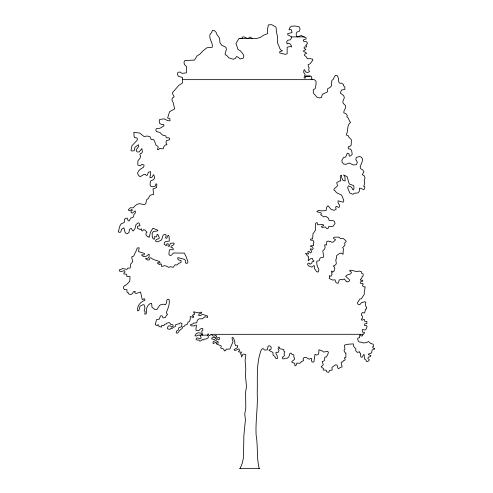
<?xml version="1.0" encoding="UTF-8"?>
<svg xmlns="http://www.w3.org/2000/svg" width="493" height="493" viewBox="0 0 493 493"><rect width="100%" height="100%" fill="white"/><g stroke="black" fill="none" stroke-linecap="round" stroke-linejoin="round"><path stroke-width="0.74" d="M310.029 76.113L305.672 76.113L305.124 78.295L304.039 77.746L305.124 74.48L303.762 72.576L303.762 70.394L304.582 69.581L305.395 71.756L307.305 72.576L309.481 71.756L308.667 69.852L309.21 67.67L308.39 66.857L308.119 64.675L310.029 63.862L312.747 60.319L312.747 59.234L310.572 58.685L307.305 58.685L306.215 56.781L304.31 55.148L304.853 54.057L306.757 53.238L303.22 51.062L305.943 49.429L304.039 48.067L304.31 46.977L306.486 46.977L306.757 45.886L305.672 45.615L307.577 43.168L306.215 41.529L304.039 41.529L303.22 40.716L303.762 39.625L305.943 39.083L306.215 37.992L301.315 35.539L297.23 36.901L296.41 36.088L296.139 33.906L296.959 32.002L299.134 31.46L299.954 29.549L299.954 28.465L298.863 26.554L294.506 26.012L291.24 26.283L289.607 27.916L289.058 29.826L291.24 29.549L292.053 32.544L287.696 33.635L287.696 34.726L291.511 36.901L291.511 37.992L290.149 39.896L287.974 40.173L286.612 41.806L287.154 43.982L288.245 43.168L290.149 43.982L291.511 45.886L291.511 46.977L290.42 46.434L287.154 47.248L287.154 53.786L285.25 54.329L279.802 52.967L279.531 51.882L282.526 50.791L280.344 49.701L277.349 42.349L277.627 36.901L276.536 32.544L275.988 27.103L271.631 24.65L268.365 24.921L267.551 29.278L267.551 33.635L263.465 35.268L260.742 37.178L256.656 38.534L238.957 38.534L235.962 43.439L238.144 49.701L240.048 50.52L243.043 54.057L243.862 55.962L243.314 58.143L240.048 58.957L238.415 57.324L236.511 56.51L235.42 58.414L233.238 59.234L228.881 57.872L226.435 55.148L225.344 54.877L225.073 53.786L226.435 49.429L225.886 47.248L221.807 45.344L219.896 42.62L219.625 38.263L216.902 34.455L216.088 32.273L214.455 30.64L212.273 30.369L211.731 32.544L210.098 34.177C208.416 38.855 213.309 42.829 212.273 47.248L206.826 47.796L203.017 50.791L200.022 54.057L197.027 55.962L194.575 60.047L184.77 60.59L183.957 62.5L184.499 64.675L186.403 66.308L186.403 72.847L182.046 73.389L180.142 72.027L177.967 72.298L177.418 74.48L178.509 76.384L182.595 77.475L182.595 82.923L178.78 85.369L172.248 92.998L174.152 96.807L172.248 98.169L171.977 100.35L173.061 102.254L174.695 108.787L169.524 111.782L167.62 118.049L169.795 118.591L170.067 120.767L167.891 120.767L164.077 118.862L159.72 119.411L159.177 121.315L159.72 123.49L161.451 124.39L163.491 124.39L164.003 125.795L160.04 128.223L156.977 128.482L156.078 128.993L155.825 130.14L156.466 131.551L159.917 132.444L162.345 135.002L165.796 135.895L166.307 137.812L169.117 137.812L169.758 138.706L169.5 139.729L166.307 140.751L166.049 142.797L166.942 144.714L165.414 144.967L163.75 146.76L163.238 148.806L159.529 148.547L158.764 149.441L157.742 149.699L157.359 149.317L158.124 147.906L158 146.378L155.954 145.096L154.42 140.881L153.397 139.476L151.222 139.599L150.075 136.789L147.259 136.025L144.067 136.536L139.722 133.079L133.843 132.315L134.096 136.66L134.737 137.683L136.906 137.941L137.418 138.835L137.036 140.369L131.921 145.737L131.027 150.593L132.05 150.975L134.225 150.722L134.99 147.271L138.441 144.714L138.699 146.501L136.142 149.952L136.906 151.869L139.081 151.998L141.892 148.547L142.403 151.998L141.38 153.403L140.234 153.662L139.846 154.555L140.616 156.472L139.846 158.518L137.929 160.693L137.8 165.038L140.357 165.802L141.892 164.397L144.067 165.038L143.685 167.084L140.104 169.382L138.441 171.17L137.547 173.345L138.311 175.009L140.104 176.796L143.808 174.497L145.472 174.368L146.113 175.261L147.136 175.391L148.411 172.193L150.587 171.681L150.587 174.239L149.817 177.437L150.84 177.69L152.374 176.925L153.397 174.621L154.291 176.026L154.549 178.33L153.526 179.735L151.098 180.629L150.328 181.399L150.075 184.721L150.71 186.255L152.756 186.767L155.061 186.379L156.078 183.698L156.848 184.339L156.589 187.531L153.015 188.936L153.65 194.433L150.587 195.074L149.305 196.35L148.541 198.396L146.624 199.677L145.854 203.381L145.213 204.145L143.808 204.533L139.334 203.634C136.894 204.133 134.657 205.778 133.332 207.855L130.355 207.738L128.316 209.889L128.919 210.61L129.875 210.727L132.032 209.408L132.272 210.369L131.311 210.967L130.953 211.922L131.311 212.76L132.149 213.124L135.261 210.85L135.384 212.884L133.948 214.437L133.467 216.717L132.746 217.431L130.83 218.029L129.037 221.024L128.081 220.544L127.243 218.152L125.327 218.393L124.489 219.705L124.248 222.577L121.377 223.656L119.941 225.812L118.265 231.92L119.817 232.394L120.656 232.037L121.734 229.165L123.891 227.846L125.086 232.394L126.282 233.713L127.243 233.713L129.037 232.394L129.394 229.522L130.596 228.567L131.551 228.444L132.389 230.601L133.227 230.958L134.903 228.807L135.982 224.617L138.132 222.818L139.094 223.181L140.049 225.695L137.658 226.17L137.418 228.21L140.289 229.646L141.485 228.807L141.725 230.718L142.687 230.958L143.161 230.003L143.999 229.646L145.318 230.36L146.994 232.277L146.156 232.875L145.916 234.791L147.592 236.708L148.553 236.708L148.67 237.188L149.151 237.306L150.464 232.277L152.861 228.21L157.532 230.12L157.889 230.484L156.934 231.081L153.459 231.439L152.14 233.232L152.263 236.708L152.978 238.624L154.297 239.339L154.297 236.948L154.654 236.585L155.973 236.948L156.811 236.35L157.051 234.434L157.532 234.434L158.247 235.032L159.325 237.903L158.845 238.741L156.934 239.222L155.733 240.177L155.615 241.139L156.454 241.736L157.889 241.736L161.119 240.177C163.023 238.513 161.63 234.797 164.835 234.311L165.79 234.674L166.147 235.512L165.549 237.903L166.511 238.261L166.985 238.144L167.349 236.11L168.544 235.389L169.142 236.825L169.259 241.139L165.79 241.496L164.594 242.334L164.114 244.251L166.27 245.687L166.985 243.77L167.947 243.77L168.304 244.127L167.947 245.927L168.785 246.401L169.259 246.284L170.338 243.289L173.69 243.049L174.288 243.887L172.852 245.563L171.416 245.927L170.935 246.765L170.935 247.239L172.377 247.603L173.216 248.799L173.216 249.754L169.74 249.637L169.259 250.592L168.902 254.425L169.875 255.479L171.367 255.232L173.481 252.989L184.308 253.112C186.021 255.842 186.822 258.757 187.913 261.697L187.543 263.065L186.046 263.441L185.423 262.073L185.423 260.452L184.431 259.336L177.961 257.592L177.714 258.591L178.46 259.959L181.073 260.452L181.073 262.442L179.082 263.188L176.593 265.055L175.225 264.686L173.234 267.298L170.251 266.676L168.883 267.422L166.018 265.93L164.526 265.678L161.667 266.547L161.291 263.94L159.301 264.562L157.187 262.942L158.678 262.695L160.17 263.065L159.677 261.697C156.891 260.162 153.459 260.261 150.969 257.839L149.971 257.839L149.471 259.829L147.857 260.082L145.367 258.714L148.103 258.092L149.102 256.847L149.225 254.357L148.726 254.234L146.113 256.348C144.572 256.773 142.046 256.65 141.639 254.733L144.122 254.98L144.498 253.488L138.527 251.621L139.149 247.763L137.159 248.016C136.579 250.838 134.854 253.008 133.923 255.602L133.301 256.348L131.933 256.471L131.81 257.968L132.802 261.573L130.688 264.063L130.195 268.044L127.705 268.167L126.96 269.412L122.48 268.537L121.112 269.412L119.62 269.535L119.368 271.027L120.988 271.526L124.593 270.657L125.093 272.025L123.971 272.894L123.848 273.886L126.337 274.262L126.83 275.131L126.707 276.129L127.705 276.752L129.197 276.376L130.066 276.752L129.696 281.355L126.214 284.96L124.717 285.583L123.601 286.704L123.472 288.195L124.347 289.564L127.003 289.699L126.886 292.004L128.038 292.922L128.5 292.811L128.956 294.192L131.261 294.42L132.759 293.267L133.221 291.887L134.145 291.425L135.292 291.425L134.718 292.811L135.064 293.156L136.561 293.384L140.591 292.004L142.206 299.491L143.124 299.491L143.82 298.801L144.739 298.912L144.856 300.292C140.431 301.845 136.838 305.925 137.596 310.892L138.866 310.547L140.018 306.171L143.013 304.674L144.166 304.902L144.967 308.125L144.166 310.664L145.201 311.699L144.739 314.115L145.663 314.115L146.464 313.314C146.07 309.635 146.624 305.826 150.038 303.639L151.653 303.405L151.998 307.324L154.993 309.512L156.373 309.622L157.181 309.166L159.596 305.364L161.439 304.44L163.744 304.212L165.469 304.785L166.622 302.714L166.856 299.947L168.119 299.257L169.044 299.374C170.134 304.021 167.879 308.569 166.277 312.735L167.546 314.46L166.394 315.384L165.358 317.455L163.516 317.917L162.708 317.344L162.246 315.958L161.211 315.73L160.404 316.075L159.251 319.187L156.491 319.649L155.283 324.795L157.372 325.608L157.557 324.881L158.641 324.881L159.005 326.606L161.642 327.062L161.729 325.244L163.91 325.608L164.545 324.246L166.455 323.975L166.634 323.248L168.994 322.521L170.264 323.433L170.264 324.154L172.901 324.795L173.08 325.516L172.716 326.606L171.354 327.155L171.083 326.428L170.085 325.879L168.631 325.879L168.088 326.428L167.361 328.061L167.54 328.788L169.9 329.423L170.812 328.424L172.624 328.239L173.622 327.155L175.348 326.514L175.625 324.702L178.712 323.79L179.434 323.975L179.982 322.977L181.073 322.977L181.979 323.611L181.523 326.791L178.984 327.518L178.072 330.242L176.439 331.056L176.167 332.874L176.987 333.145L177.708 333.052L180.438 329.601L181.979 328.695L182.977 326.606L184.068 326.428L184.974 325.152L187.334 324.339L187.969 322.249L189.608 321.43L190.421 318.071L190.058 317.073L190.514 316.531L192.966 317.437L193.601 317.165L193.694 316.438L192.51 315.982L192.874 315.982L193.145 314.534L194.236 314.62L194.507 313.986L194.507 312.895L193.78 312.808L193.601 311.81L198.685 312.895L201.501 312.081L201.773 312.808L201.224 313.258L199.049 313.899L198.685 315.619L200.503 315.619L201.951 314.62L203.406 314.62L207.67 316.075L207.67 317.437L205.039 316.709L202.407 318.798L199.499 318.798L198.137 319.347L197.231 320.616L196.689 322.792L193.78 323.069L192.695 323.975L190.606 324.61L190.514 325.337L191.327 325.879L194.507 325.879L194.963 325.244L196.504 325.152L195.961 328.788L196.054 330.242L196.689 330.692L199.227 330.421L200.14 329.151L201.588 328.424L202.315 328.332L202.771 328.88L202.863 330.328L201.68 331.148L202.586 335.049L201.588 334.685L201.045 333.237L198.137 332.689L196.14 333.872L194.963 335.776L196.504 336.047L197.779 335.141L207.67 335.141L208.311 336.411L208.219 337.865L206.222 338.956L204.04 339.227L203.677 339.862L202.95 340.047L202.407 339.498L200.226 341.138L199.141 340.774L199.049 340.047L196.781 339.954L196.14 339.498L196.14 338.771L197.231 337.865L199.862 338.592L201.224 338.05L200.047 335.141M240.171 468.35L242.273 463.137L243.505 457.516L243.856 435.744L245.434 419.592L244.731 413.972L245.785 408.352L245.613 392.2L246.488 386.58L245.415 375.284L245.816 369.282L245.113 359.97L245.816 355.669L245.514 354.467L243.511 354.066L242.809 354.368L241.607 357.068L241.311 354.769L240.411 353.863L241.41 352.668L241.41 351.866L240.707 352.267L238.409 351.762L239.506 350.461L239.006 348.859L235.907 350.264L234.304 350.264L234.101 349.562L237.404 347.657L237.706 345.661L235.802 345.759L234.705 343.559L234.902 342.056L233.405 337.853L232.302 337.452L232 338.149L233.004 341.68L229.824 349.124L226.195 349.124L225.739 350.486L224.377 350.942L223.927 349.666L222.744 348.489L221.289 348.397L220.654 347.855L221.289 346.493L221.018 345.858L216.119 343.769L216.482 343.134L218.294 343.042L217.844 341.316L213.21 343.584L212.939 342.222L214.03 341.224L216.205 340.41L216.846 339.048L217.567 338.956L219.021 339.862L219.57 338.05L219.021 337.502L216.119 338.05L214.393 339.591L211.756 338.864L211.941 337.773L215.57 337.409L216.661 336.503L215.934 335.326L213.937 336.232L212.304 335.69L211.67 334.328M182.866 79.65L314.386 79.65L316.019 81.29L316.019 84.556L315.2 88.641L313.295 89.726L313.295 92.998L317.104 97.349L319.285 97.897L321.461 97.626L322.28 94.354L327.451 91.908L327.728 88.641L329.903 87.551L331.536 85.918L331.807 80.47L333.447 79.108L334.26 76.933L335.622 75.293L337.526 75.842L338.617 79.108L338.617 81.29L339.437 83.194L341.612 83.194L343.516 84.556L343.516 85.646L344.878 87.279L344.878 89.455L341.612 89.997L340.25 92.998L343.794 95.716L344.336 97.897L342.974 100.892L342.974 103.068L345.427 105.52L345.698 107.702L344.065 110.697L343.794 112.872L345.969 113.692L347.331 115.596L346.789 116.687C349.032 117.944 348.699 120.896 350.597 122.406C346.376 125.247 348.625 130.904 346.24 134.657L347.06 135.47L348.15 135.47L348.422 136.561L351.417 139.827L351.145 145.275L349.506 146.637L348.422 146.637L348.15 147.727L348.422 148.818L350.597 149.089L351.688 150.994L352.23 154.26L350.597 155.893L349.506 156.17L348.964 155.079L349.235 153.989L347.331 153.169L345.698 156.984L343.516 157.526L341.883 160.25L342.16 162.431L343.794 164.064L345.969 164.335L349.235 162.973L353.05 164.878L355.225 164.878L356.316 164.607L357.407 162.431L355.773 159.436L356.316 157.526L359.582 156.441L361.492 157.255L362.577 159.165L362.306 161.34L360.13 166.788L360.673 168.692L362.577 169.783L363.939 171.687L362.306 174.682L364.21 175.773L365.03 177.948L364.21 180.13L364.758 183.396L363.668 186.391L364.758 186.662L364.758 187.753L363.939 189.657L359.582 188.024L359.311 191.29L357.949 192.929L354.683 193.201L352.778 194.285L349.784 192.929L347.602 187.753L348.422 185.849L350.597 186.662L352.23 188.295L352.507 189.386L353.592 189.934A6.76 6.76 0 0 0 353.592 185.578L349.235 183.938L347.06 176.586L343.516 174.953L344.878 176.586L345.155 180.943L342.974 180.401L341.612 177.406L341.612 175.231L340.521 175.502L340.25 176.586L340.799 180.943L339.708 180.943L336.713 182.583L337.526 185.849L333.989 189.115L333.989 190.206L335.08 190.748L336.442 192.652L341.612 195.105L343.794 200.281L343.245 202.185L338.075 200.824L338.075 202.999L339.437 204.909L339.437 207.085L338.346 207.356L336.442 206.271L335.622 207.085L336.164 209.266L333.989 210.351L330.994 209.266L327.999 205.723L326.637 207.356L326.095 210.628L321.738 210.899L318.466 210.351L316.833 211.713L320.918 212.803L321.461 213.894L320.647 214.708L323.642 216.889L325.818 216.347L328.541 218.251L329.09 220.426L332.356 220.426L334.26 221.246L335.08 223.421L333.169 226.145L330.994 226.694L328.813 226.416L327.999 228.598L326.908 228.598L325.275 226.965L322.009 227.507L321.461 226.416L323.642 225.603L323.1 224.512L317.652 224.783L317.104 222.608L316.019 222.879L315.421 224.105L315.693 229.867L312.987 233.824L312.63 238.778L310.83 239.05L310.467 239.764L310.83 240.22L312.987 240.22L313.979 242.556L313.258 243.456L313.622 245.526L311.101 245.711L310.288 246.34L312.451 246.968L313.258 248.589L312.359 249.581L310.83 248.768L310.196 249.039L311.551 251.202L311.101 252.638L310.109 252.909L309.481 251.652L308.76 251.381L308.039 251.652L307.86 252.73L308.667 253.901L307.946 254.08L305.518 253.273L307.496 255.972L308.489 256.508L308.217 260.742L310.38 258.85L312.359 258.4L312.808 259.842L313.979 261.013L313.622 261.549L312.001 261.82L312.001 262.905L310.559 264.069L309.838 264.069L309.481 263.354L308.581 263.083L307.675 263.804L307.589 264.519L308.489 265.875L312.001 267.132L313.708 265.604L314.429 265.875L314.429 268.395L316.321 271.273L317.942 272.173L318.749 270.916L318.749 269.11C317.233 266.849 316.524 263.915 316.771 261.191L319.199 260.649L319.92 258.4L320.82 257.679L322.983 257.592L323.611 256.6L322.804 250.838L324.419 249.31L325.14 247.597L324.69 245.526L324.961 244.54L326.311 245.169L326.939 241.299L328.831 241.12L329.731 241.749L330.452 241.385L331.715 242.199L333.243 242.106L335.585 239.764L333.514 238.415L333.514 237.7L334.5 237.158L338.913 237.158L340.084 238.329L343.418 238.6L346.024 240.935L346.203 241.656L344.675 242.827L344.946 245.348L342.604 247.689A2.508 2.508 0 0 1 343.233 250.752L343.054 254.351L341.347 253.001L339.276 253.63L336.664 255.608L336.392 258.942L335.764 259.392L336.306 263.804L335.314 264.975L333.151 266.14L334.143 266.682L334.772 268.032L333.964 271.273L332.522 272.265L332.165 271.181L331.444 271.181L332.072 274.693L331.444 275.057L330.994 276.314L329.552 275.686L329.281 275.957L329.644 277.393L329.195 278.477L332.793 280.098L334.95 279.734L336.121 282.797L337.927 283.247L338.463 282.883L339.184 280.006L340.983 279.377L342.425 279.827L344.404 278.927L344.675 279.648L345.753 280.277L346.203 281.713L348.366 281.805L349.537 280.727L349.358 279.648L345.667 276.407C346.906 273.997 350.283 275.137 351.429 272.715L351.244 271.994L349.894 271.181L349.623 270.466C352.335 269.449 354.843 271.994 357.727 271.544L359.077 271.002L361.418 271.631L361.689 273.436L363.131 273.886L363.131 276.043L362.139 276.493L361.689 278.656L360.426 279.284L360.426 280.006L361.061 280.455L362.139 280.098L362.768 280.455L362.768 281.176L360.697 281.805L360.161 282.705L360.611 283.333L362.86 283.518L363.218 284.233L362.41 285.318L362.947 286.304L364.389 287.025L365.017 286.667L365.11 287.388L364.21 292.608L364.389 294.05L361.461 298.672L359.835 299.078L357.4 302.875L358.078 304.36L359.699 304.766L361.461 302.739L364.715 301.79L365.8 302.061L365.529 305.851L366.613 307.207L366.613 308.834L365.529 309.105L364.715 312.759L364.173 313.03L362.682 312.488L361.461 313.708L361.326 315.335L362.275 315.877L362.546 318.047L361.597 318.854L361.326 319.939L362.546 320.074L364.037 319.396L364.58 319.667L364.715 321.294L366.878 321.43L366.878 323.599L364.715 323.87L364.309 325.362L365.935 325.362L367.014 326.169L367.014 326.711L366.071 329.151L365.122 329.965L362.41 329.558L362.139 330.1L362.682 332.27L364.309 332.27L364.309 333.348L362.546 334.704L362.546 335.788L360.919 336.06L360.377 334.568L359.563 335.517L359.563 337.687L357.807 338.093L357.671 339.178L358.349 341.205L359.292 342.019L362.004 342.29L363.359 342.968L366.613 342.561L368.505 341.476L370.539 343.375L373.115 344.188L373.657 346.357L372.708 346.764L372.844 347.842L374.464 348.52L374.735 349.062L373.386 349.198L372.03 350.283L371.623 352.859L368.505 354.079L368.37 354.621L370.946 355.564L370.132 356.92L368.505 356.92L367.963 358.004L367.963 358.547L369.319 359.631L368.912 360.58L367.692 361.529L366.613 361.529L365.935 360.038L364.444 358.953L364.173 354.621L363.631 354.485L362.004 357.326L361.055 357.055L360.377 355.428L360.648 353.265L359.563 352.723L359.428 351.638L357.807 352.452L356.316 351.638L355.638 350.147L355.909 349.062L353.74 346.493L353.333 343.917L348.459 344.188L344.662 345.001L344.397 345.95L344.934 348.656L343.991 350.689L345.34 353.13L345.883 352.994L345.883 357.326L344.262 357.869L345.205 359.224L344.798 360.173L343.177 360.851L342.906 361.936L341.822 361.936L341.144 362.743L342.093 366.946L340.466 367.353L338.568 368.709L337.754 367.895L337.083 365.184L335.591 364.777L331.931 367.353L332.202 370.058L329.497 370.329L328.683 372.363L326.514 371.821L326.243 370.194L323.531 370.058L323.125 369.658L323.531 368.573L321.233 366.946L321.233 366.404L322.724 365.59L323.26 364.641L322.182 361.665L324.345 360.716L324.887 357.055L326.514 356.92L328.412 352.859L327.87 351.367L323.531 352.045L322.317 350.961L318.928 349.74L318.792 352.994L318.114 354.621L316.623 355.028L315.002 354.35L313.918 361.936L312.291 362.072L311.342 360.716L311.613 358.547L310.528 358.411L309.173 359.224C307.595 358.294 305.648 356.538 303.756 357.733L303.078 359.36L303.62 360.445L303.213 360.851L301.18 361.665L300.909 362.743L299.424 363.286L296.848 363.014L296.305 365.048L294.95 365.861L294.678 363.15L292.109 362.608L291.838 361.529L294.543 359.36L294.407 357.733L293.865 357.462L293.865 354.757L292.244 354.621L291.16 353.265L290.075 353.13L288.855 356.784L287.228 358.275L285.065 358.275L283.574 358.953L282.625 358.682L282.489 357.055L283.574 356.784L284.523 355.293L283.98 353.808L284.794 351.774L283.845 351.232L283.845 349.605L279.642 348.656L279.235 347.035L278.693 346.764L278.021 348.791L278.964 350.283L278.557 351.91L278.157 352.316L275.988 352.316L275.988 353.943L277.072 355.293L277.479 358.547L275.852 358.411L274.767 356.377L273.005 355.028L273.005 352.452L268.944 350.418L269.215 349.876L270.842 349.469L271.249 347.842L270.706 346.357L269.757 345.815L268.13 346.086L267.317 349.876L264.605 350.012L262.985 348.52L261.426 349.463C255.904 363.205 257.747 378.575 257.198 393.075C258.042 407.163 255.325 421.114 256.144 435.214C258.042 446.147 256.526 457.455 259.127 468.35M240.048 38.534L242.223 37.992L242.772 36.901L243.862 36.901L247.671 38.534L248.762 38.263L249.304 37.178L250.395 37.178L252.299 38.534M291.511 36.901L304.31 36.901M305.672 76.113L311.114 76.113L311.933 78.295L311.114 79.108L312.205 79.65M362.953 334.297L210.942 334.328L209.944 335.505L209.217 335.597L208.126 333.779L207.67 335.141M239.475 468.35L259.817 468.35"/></g></svg>
